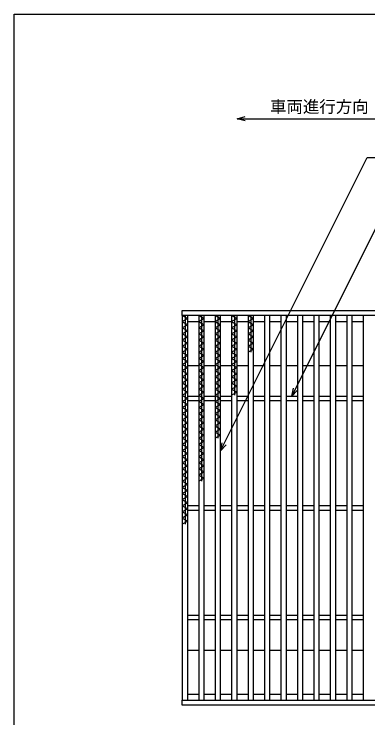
# Model space of a CAD drawing. Units: millimetres, scale not verified. Extents: x -910 to 866, y -641 to 527.
# Drawn here: x -864 to -542, y -115 to 527 of the extents above; entities that cross this region are included whole.
import ezdxf
from ezdxf.enums import TextEntityAlignment as Align

# ---------------------------------------------------------------- set-up
doc = ezdxf.new("R2010")
doc.units = ezdxf.units.MM
doc.header["$LTSCALE"] = 5
for name, color, linetype, lineweight in [('0_2', 150, 'Continuous', 25), ('16', 3, 'Continuous', 25), ('22', 4, 'Continuous', 25)]:
    doc.layers.add(name, color=color, linetype=linetype, lineweight=lineweight)
doc.styles.add('ベクトル', font='')
doc.styles.get('ベクトル').set_extended_font_data('ベクトル')

msp = doc.modelspace()

# ---------------------------------------------------------------- linework, layer by layer
at = {"layer": '0_2'}
for p, q in [((-864.5, -573.25), (-864.5, 526.75)), ((-864.5, 526.75), (865.5, 526.75))]:
    msp.add_line(p, q, dxfattribs=at)
at = {"layer": '16'}
for p, q in [((-711, 256.25), (-211, 256.25)), ((-711, 251.75), (-711, 256.25)), ((-211, 251.75), (-711, 251.75)), ((-711, 251.75), (-711, -99.25)), ((-706, 251.75), (-711, 251.75)), ((-711, 251.75), (-706, 248.95)), ((-708.5, 251.75), (-708.5, 61.35)), ((-706, -99.25), (-706, 251.75)), ((-696, 251.75), (-696, -99.25)), ((-691, 251.75), (-696, 251.75)), ((-696, 251.75), (-691, 248.95)), ((-693.5, 251.75), (-693.5, 100.55)), ((-691, -99.25), (-691, 251.75)), ((-681, 251.75), (-681, -99.25)), ((-676, 251.75), (-681, 251.75)), ((-681, 251.75), (-676, 248.95)), ((-678.5, 251.75), (-678.5, 139.75)), ((-676, -99.25), (-676, 251.75)), ((-666, 251.75), (-666, -99.25)), ((-661, 251.75), (-666, 251.75)), ((-666, 251.75), (-661, 248.95)), ((-663.5, 251.75), (-663.5, 178.95)), ((-661, -99.25), (-661, 251.75)), ((-651, 251.75), (-651, -99.25)), ((-646, 251.75), (-651, 251.75)), ((-651, 251.75), (-646, 248.95)), ((-648.5, 251.75), (-648.5, 218.15)), ((-646, -99.25), (-646, 251.75)), ((-636, 251.75), (-636, -99.25)), ((-631, 251.75), (-636, 251.75)), ((-631, -99.25), (-631, 251.75)), ((-621, 251.75), (-621, -99.25)), ((-616, 251.75), (-621, 251.75)), ((-616, -99.25), (-616, 251.75)), ((-606, 251.75), (-606, -99.25)), ((-601, 251.75), (-606, 251.75)), ((-601, -99.25), (-601, 251.75)), ((-591, 251.75), (-591, -99.25)), ((-586, 251.75), (-591, 251.75)), ((-586, -99.25), (-586, 251.75)), ((-576, 251.75), (-576, -99.25)), ((-571, 251.75), (-576, 251.75)), ((-571, -99.25), (-571, 251.75)), ((-561, 251.75), (-561, -99.25)), ((-556, 251.75), (-561, 251.75)), ((-556, -99.25), (-556, 251.75)), ((-546, 251.75), (-546, -99.25)), ((-541, 251.75), (-546, 251.75)), ((-706, 248.95), (-711, 246.15)), ((-711, 246.15), (-706, 243.35)), ((-706, 246.25), (-696, 246.25)), ((-691, 248.95), (-696, 246.15)), ((-696, 246.15), (-691, 243.35)), ((-691, 246.25), (-681, 246.25)), ((-676, 248.95), (-681, 246.15)), ((-681, 246.15), (-676, 243.35)), ((-676, 246.25), (-666, 246.25)), ((-661, 248.95), (-666, 246.15)), ((-666, 246.15), (-661, 243.35)), ((-661, 246.25), (-651, 246.25)), ((-646, 248.95), (-651, 246.15)), ((-651, 246.15), (-646, 243.35)), ((-646, 246.25), (-636, 246.25)), ((-631, 246.25), (-621, 246.25)), ((-616, 246.25), (-606, 246.25)), ((-601, 246.25), (-591, 246.25)), ((-586, 246.25), (-576, 246.25)), ((-571, 246.25), (-561, 246.25)), ((-556, 246.25), (-546, 246.25)), ((-706, 243.35), (-711, 240.55)), ((-711, 240.55), (-706, 237.75)), ((-706, 237.75), (-711, 234.95)), ((-691, 243.35), (-696, 240.55)), ((-696, 240.55), (-691, 237.75)), ((-691, 237.75), (-696, 234.95)), ((-676, 243.35), (-681, 240.55)), ((-681, 240.55), (-676, 237.75)), ((-676, 237.75), (-681, 234.95)), ((-661, 243.35), (-666, 240.55)), ((-666, 240.55), (-661, 237.75)), ((-661, 237.75), (-666, 234.95)), ((-646, 243.35), (-651, 240.55)), ((-651, 240.55), (-646, 237.75)), ((-646, 237.75), (-651, 234.95)), ((-711, 234.95), (-706, 232.15)), ((-706, 232.15), (-711, 229.35)), ((-696, 234.95), (-691, 232.15)), ((-691, 232.15), (-696, 229.35)), ((-681, 234.95), (-676, 232.15)), ((-676, 232.15), (-681, 229.35)), ((-666, 234.95), (-661, 232.15)), ((-661, 232.15), (-666, 229.35)), ((-651, 234.95), (-646, 232.15)), ((-646, 232.15), (-651, 229.35)), ((-711, 229.35), (-706, 226.55)), ((-706, 226.55), (-711, 223.75)), ((-696, 229.35), (-691, 226.55)), ((-691, 226.55), (-696, 223.75)), ((-681, 229.35), (-676, 226.55)), ((-676, 226.55), (-681, 223.75)), ((-666, 229.35), (-661, 226.55)), ((-661, 226.55), (-666, 223.75)), ((-651, 229.35), (-646, 226.55)), ((-646, 226.55), (-651, 223.75)), ((-711, 223.75), (-706, 220.95)), ((-706, 220.95), (-711, 218.15)), ((-696, 223.75), (-691, 220.95)), ((-691, 220.95), (-696, 218.15)), ((-681, 223.75), (-676, 220.95)), ((-676, 220.95), (-681, 218.15)), ((-666, 223.75), (-661, 220.95)), ((-661, 220.95), (-666, 218.15)), ((-651, 223.75), (-646, 220.95)), ((-646, 220.95), (-651, 218.15)), ((-711, 218.15), (-706, 215.35)), ((-706, 215.35), (-711, 212.55)), ((-711, 212.55), (-706, 209.75)), ((-696, 218.15), (-691, 215.35)), ((-691, 215.35), (-696, 212.55)), ((-696, 212.55), (-691, 209.75)), ((-681, 218.15), (-676, 215.35)), ((-676, 215.35), (-681, 212.55)), ((-681, 212.55), (-676, 209.75)), ((-666, 218.15), (-661, 215.35)), ((-661, 215.35), (-666, 212.55)), ((-666, 212.55), (-661, 209.75)), ((-706, 209.75), (-711, 206.95)), ((-711, 206.95), (-706, 204.15)), ((-706, 206.25), (-696, 206.25)), ((-691, 209.75), (-696, 206.95)), ((-696, 206.95), (-691, 204.15)), ((-691, 206.25), (-681, 206.25)), ((-676, 209.75), (-681, 206.95)), ((-681, 206.95), (-676, 204.15)), ((-676, 206.25), (-666, 206.25)), ((-661, 209.75), (-666, 206.95)), ((-666, 206.95), (-661, 204.15)), ((-661, 206.25), (-651, 206.25)), ((-646, 206.25), (-636, 206.25)), ((-631, 206.25), (-621, 206.25)), ((-616, 206.25), (-606, 206.25)), ((-601, 206.25), (-591, 206.25)), ((-586, 206.25), (-576, 206.25)), ((-571, 206.25), (-561, 206.25)), ((-556, 206.25), (-546, 206.25)), ((-706, 204.15), (-711, 201.35)), ((-711, 201.35), (-706, 198.55)), ((-691, 204.15), (-696, 201.35)), ((-696, 201.35), (-691, 198.55)), ((-676, 204.15), (-681, 201.35)), ((-681, 201.35), (-676, 198.55)), ((-661, 204.15), (-666, 201.35)), ((-666, 201.35), (-661, 198.55)), ((-706, 198.55), (-711, 195.75)), ((-711, 195.75), (-706, 192.95)), ((-706, 192.95), (-711, 190.15)), ((-691, 198.55), (-696, 195.75)), ((-696, 195.75), (-691, 192.95)), ((-691, 192.95), (-696, 190.15)), ((-676, 198.55), (-681, 195.75)), ((-681, 195.75), (-676, 192.95)), ((-676, 192.95), (-681, 190.15)), ((-661, 198.55), (-666, 195.75)), ((-666, 195.75), (-661, 192.95)), ((-661, 192.95), (-666, 190.15)), ((-711, 190.15), (-706, 187.35)), ((-706, 187.35), (-711, 184.55)), ((-696, 190.15), (-691, 187.35)), ((-691, 187.35), (-696, 184.55)), ((-681, 190.15), (-676, 187.35)), ((-676, 187.35), (-681, 184.55)), ((-666, 190.15), (-661, 187.35)), ((-661, 187.35), (-666, 184.55)), ((-711, 184.55), (-706, 181.75)), ((-706, 181.75), (-711, 178.95)), ((-696, 184.55), (-691, 181.75)), ((-691, 181.75), (-696, 178.95)), ((-681, 184.55), (-676, 181.75)), ((-676, 181.75), (-681, 178.95)), ((-666, 184.55), (-661, 181.75)), ((-661, 181.75), (-666, 178.95)), ((-711, 178.95), (-706, 176.15)), ((-706, 176.15), (-711, 173.35)), ((-706, 178.25), (-696, 178.25)), ((-706, 174.25), (-696, 174.25)), ((-696, 178.95), (-691, 176.15)), ((-691, 176.15), (-696, 173.35)), ((-691, 178.25), (-681, 178.25)), ((-691, 174.25), (-681, 174.25)), ((-681, 178.95), (-676, 176.15)), ((-676, 176.15), (-681, 173.35)), ((-676, 178.25), (-666, 178.25)), ((-676, 174.25), (-666, 174.25)), ((-661, 178.25), (-651, 178.25)), ((-661, 174.25), (-651, 174.25)), ((-646, 178.25), (-636, 178.25)), ((-646, 174.25), (-636, 174.25)), ((-631, 178.25), (-621, 178.25)), ((-631, 174.25), (-621, 174.25)), ((-616, 178.25), (-606, 178.25)), ((-616, 174.25), (-606, 174.25)), ((-601, 178.25), (-591, 178.25)), ((-601, 174.25), (-591, 174.25)), ((-586, 178.25), (-576, 178.25)), ((-586, 174.25), (-576, 174.25)), ((-571, 178.25), (-561, 178.25)), ((-571, 174.25), (-561, 174.25)), ((-556, 178.25), (-546, 178.25)), ((-556, 174.25), (-546, 174.25)), ((-711, 173.35), (-706, 170.55)), ((-706, 170.55), (-711, 167.75)), ((-711, 167.75), (-706, 164.95)), ((-696, 173.35), (-691, 170.55)), ((-691, 170.55), (-696, 167.75)), ((-696, 167.75), (-691, 164.95)), ((-681, 173.35), (-676, 170.55)), ((-676, 170.55), (-681, 167.75)), ((-681, 167.75), (-676, 164.95)), ((-706, 164.95), (-711, 162.15)), ((-711, 162.15), (-706, 159.35)), ((-691, 164.95), (-696, 162.15)), ((-696, 162.15), (-691, 159.35)), ((-676, 164.95), (-681, 162.15)), ((-681, 162.15), (-676, 159.35)), ((-706, 159.35), (-711, 156.55)), ((-711, 156.55), (-706, 153.75)), ((-691, 159.35), (-696, 156.55)), ((-696, 156.55), (-691, 153.75)), ((-676, 159.35), (-681, 156.55)), ((-681, 156.55), (-676, 153.75)), ((-706, 153.75), (-711, 150.95)), ((-711, 150.95), (-706, 148.15)), ((-706, 148.15), (-711, 145.35)), ((-691, 153.75), (-696, 150.95)), ((-696, 150.95), (-691, 148.15)), ((-691, 148.15), (-696, 145.35)), ((-676, 153.75), (-681, 150.95)), ((-681, 150.95), (-676, 148.15)), ((-676, 148.15), (-681, 145.35)), ((-711, 145.35), (-706, 142.55)), ((-706, 142.55), (-711, 139.75)), ((-696, 145.35), (-691, 142.55)), ((-691, 142.55), (-696, 139.75)), ((-681, 145.35), (-676, 142.55)), ((-676, 142.55), (-681, 139.75)), ((-711, 139.75), (-706, 136.95)), ((-706, 136.95), (-711, 134.15)), ((-696, 139.75), (-691, 136.95)), ((-691, 136.95), (-696, 134.15)), ((-711, 134.15), (-706, 131.35)), ((-706, 131.35), (-711, 128.55)), ((-711, 128.55), (-706, 125.75)), ((-696, 134.15), (-691, 131.35)), ((-691, 131.35), (-696, 128.55)), ((-696, 128.55), (-691, 125.75)), ((-706, 125.75), (-711, 122.95)), ((-711, 122.95), (-706, 120.15)), ((-691, 125.75), (-696, 122.95)), ((-696, 122.95), (-691, 120.15)), ((-706, 120.15), (-711, 117.35)), ((-711, 117.35), (-706, 114.55)), ((-691, 120.15), (-696, 117.35)), ((-696, 117.35), (-691, 114.55)), ((-706, 114.55), (-711, 111.75)), ((-711, 111.75), (-706, 108.95)), ((-691, 114.55), (-696, 111.75)), ((-696, 111.75), (-691, 108.95)), ((-706, 108.95), (-711, 106.15)), ((-711, 106.15), (-706, 103.35)), ((-706, 103.35), (-711, 100.55)), ((-691, 108.95), (-696, 106.15)), ((-696, 106.15), (-691, 103.35)), ((-691, 103.35), (-696, 100.55)), ((-711, 100.55), (-706, 97.75)), ((-706, 97.75), (-711, 94.95)), ((-711, 94.95), (-706, 92.15)), ((-706, 92.15), (-711, 89.35)), ((-711, 89.35), (-706, 86.55)), ((-706, 86.55), (-711, 83.75)), ((-711, 83.75), (-706, 80.95)), ((-706, 80.95), (-711, 78.15)), ((-711, 78.15), (-706, 75.35)), ((-706, 78.25), (-696, 78.25)), ((-691, 78.25), (-681, 78.25)), ((-676, 78.25), (-666, 78.25)), ((-661, 78.25), (-651, 78.25)), ((-646, 78.25), (-636, 78.25)), ((-631, 78.25), (-621, 78.25)), ((-616, 78.25), (-606, 78.25)), ((-601, 78.25), (-591, 78.25)), ((-586, 78.25), (-576, 78.25)), ((-571, 78.25), (-561, 78.25)), ((-556, 78.25), (-546, 78.25)), ((-706, 75.35), (-711, 72.55)), ((-711, 72.55), (-706, 69.75)), ((-706, 74.25), (-696, 74.25)), ((-691, 74.25), (-681, 74.25)), ((-676, 74.25), (-666, 74.25)), ((-661, 74.25), (-651, 74.25)), ((-646, 74.25), (-636, 74.25)), ((-631, 74.25), (-621, 74.25)), ((-616, 74.25), (-606, 74.25)), ((-601, 74.25), (-591, 74.25)), ((-586, 74.25), (-576, 74.25)), ((-571, 74.25), (-561, 74.25)), ((-556, 74.25), (-546, 74.25)), ((-706, 69.75), (-711, 66.95)), ((-711, 66.95), (-706, 64.15)), ((-706, 64.15), (-711, 61.35)), ((-706, -21.75), (-696, -21.75)), ((-691, -21.75), (-681, -21.75)), ((-676, -21.75), (-666, -21.75)), ((-661, -21.75), (-651, -21.75)), ((-646, -21.75), (-636, -21.75)), ((-631, -21.75), (-621, -21.75)), ((-616, -21.75), (-606, -21.75)), ((-601, -21.75), (-591, -21.75)), ((-586, -21.75), (-576, -21.75)), ((-571, -21.75), (-561, -21.75)), ((-556, -21.75), (-546, -21.75)), ((-706, -25.75), (-696, -25.75)), ((-691, -25.75), (-681, -25.75)), ((-676, -25.75), (-666, -25.75)), ((-661, -25.75), (-651, -25.75)), ((-646, -25.75), (-636, -25.75)), ((-631, -25.75), (-621, -25.75)), ((-616, -25.75), (-606, -25.75)), ((-601, -25.75), (-591, -25.75)), ((-586, -25.75), (-576, -25.75)), ((-571, -25.75), (-561, -25.75)), ((-556, -25.75), (-546, -25.75)), ((-706, -53.75), (-696, -53.75)), ((-691, -53.75), (-681, -53.75)), ((-676, -53.75), (-666, -53.75)), ((-661, -53.75), (-651, -53.75)), ((-646, -53.75), (-636, -53.75)), ((-631, -53.75), (-621, -53.75)), ((-616, -53.75), (-606, -53.75)), ((-601, -53.75), (-591, -53.75)), ((-586, -53.75), (-576, -53.75)), ((-571, -53.75), (-561, -53.75)), ((-556, -53.75), (-546, -53.75)), ((-706, -93.75), (-696, -93.75)), ((-691, -93.75), (-681, -93.75)), ((-676, -93.75), (-666, -93.75)), ((-661, -93.75), (-651, -93.75)), ((-646, -93.75), (-636, -93.75)), ((-631, -93.75), (-621, -93.75)), ((-616, -93.75), (-606, -93.75)), ((-601, -93.75), (-591, -93.75)), ((-586, -93.75), (-576, -93.75)), ((-571, -93.75), (-561, -93.75)), ((-556, -93.75), (-546, -93.75)), ((-711, -99.25), (-211, -99.25)), ((-711, -103.75), (-711, -99.25)), ((-711, -99.25), (-706, -99.25)), ((-696, -99.25), (-691, -99.25)), ((-681, -99.25), (-676, -99.25)), ((-666, -99.25), (-661, -99.25)), ((-651, -99.25), (-646, -99.25)), ((-636, -99.25), (-631, -99.25)), ((-621, -99.25), (-616, -99.25)), ((-606, -99.25), (-601, -99.25)), ((-591, -99.25), (-586, -99.25)), ((-576, -99.25), (-571, -99.25)), ((-561, -99.25), (-556, -99.25)), ((-546, -99.25), (-541, -99.25)), ((-211, -103.75), (-711, -103.75))]:
    msp.add_line(p, q, dxfattribs=at)
at = {"layer": '22'}
for p, q in [((-661, 431.25), (-653.5, 433.25)), ((-653.5, 429.25), (-661, 431.25)), ((-661, 431.25), (-511, 431.25)), ((-676, 128.25), (-542.25, 395.75)), ((-542.25, 395.75), (-312.25, 395.75)), ((-611, 178.25), (-512.75, 374.75)), ((-611, 178.25), (-609.5, 185.55)), ((-611, 178.25), (-606, 183.75)), ((-676, 128.25), (-674.5, 135.55)), ((-676, 128.25), (-671, 133.75))]:
    msp.add_line(p, q, dxfattribs=at)

# ---------------------------------------------------------------- texts
at = {"layer": '22', "color": 2, "style": 'ベクトル'}
msp.add_text('車両進行方向', height=11, dxfattribs=at).set_placement((-631, 442.25), align=Align.MIDDLE_LEFT)

doc.saveas('drawing.dxf')
